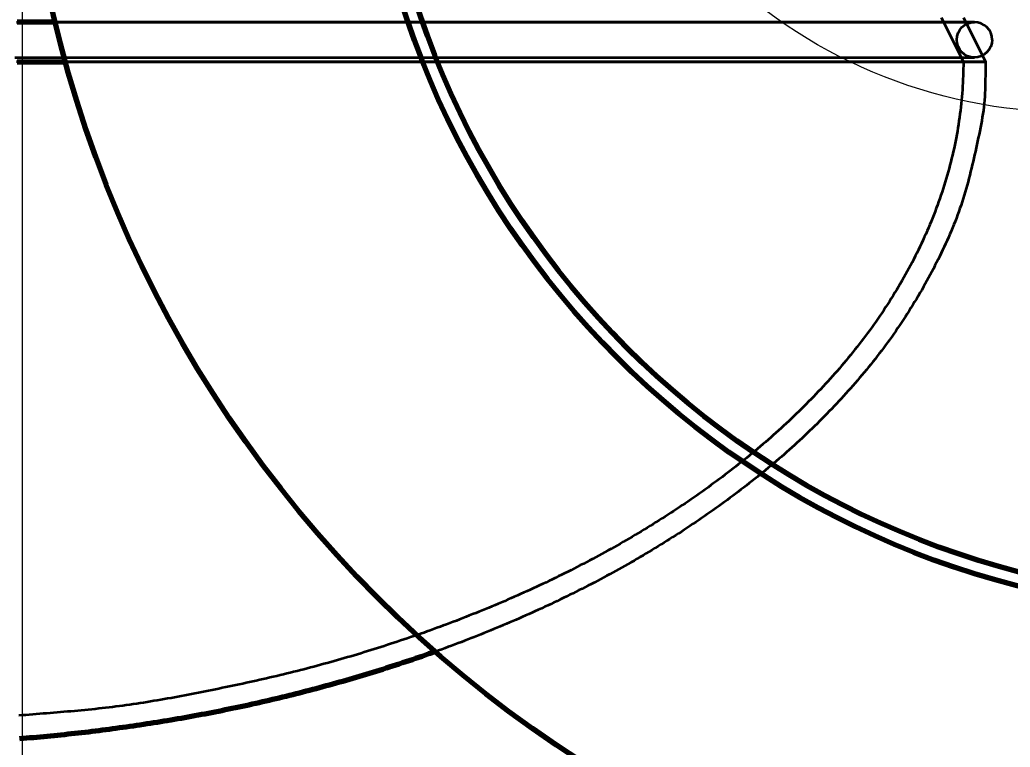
# Model space of a CAD drawing. Header units: millimetres. Extents: x 0 to 2382, y 0 to 420.
# Drawn here: x 289.57 to 303.88, y 215.17 to 225.68 of the extents above; entities that cross this region are included whole.
import ezdxf

# ---------------------------------------------------------------- set-up
doc = ezdxf.new("R2010")
doc.units = ezdxf.units.MM
doc.linetypes.add('IRAM-E-TRAZOS', pattern=[5, 4, -1])
for name, color, linetype, lineweight in [('01-VISIBLE', 7, 'CONTINUOUS', 70), ('02-OCULTA', 4, 'IRAM-E-TRAZOS', 35), ('04-COTA', 3, 'CONTINUOUS', 18), ('08-FINA', 5, 'CONTINUOUS', 18)]:
    doc.layers.add(name, color=color, linetype=linetype, lineweight=lineweight)
doc.styles.add('ISO3098', font='isocpeur.ttf')
doc.dimstyles.new('FLAMA-IRAM', dxfattribs={"dimtxt": 3.5, "dimasz": 3.5, "dimexe": 2, "dimexo": 1.5, "dimgap": 1, "dimtad": 1, "dimdec": 1, "dimtxsty": 'ISO3098', "dimblk": 'IRAM_FLECHA', "dimblk1": 'IRAM_FLECHA', "dimblk2": 'IRAM_FLECHA', "dimcen": 2.5, "dimclrd": 256, "dimclre": 256, "dimclrt": 256, "dimazin": 3, "dimtfac": 1, "dimtmove": 0, "dimatfit": 3, "dimlwd": 18, "dimlwe": 18})

# ---------------------------------------------------------------- blocks, each defined once
blk = doc.blocks.new('IRAM_FLECHA')
blk.add_solid([(0, 0), (-1, 0.125), (-1, -0.125)])

msp = doc.modelspace()

# ---------------------------------------------------------------- linework, layer by layer
at = {"layer": '01-VISIBLE'}
for points in [[(290.088, 225.645), (290.038, 225.645), (289.988, 225.645), (289.938, 225.645), (289.888, 225.645), (289.837, 225.645), (289.787, 225.645), (289.737, 225.645), (289.687, 225.645), (289.637, 225.645), (289.587, 225.645), (289.537, 225.645)], [(289.535, 225.069), (289.585, 225.069), (289.635, 225.069), (289.685, 225.069), (289.735, 225.069), (289.785, 225.069), (289.835, 225.069), (289.885, 225.069), (289.935, 225.069), (289.985, 225.069), (290.035, 225.069), (290.085, 225.069), (290.135, 225.069), (290.185, 225.069), (290.235, 225.069)], [(295.574, 216.549), (295.527, 216.532), (295.48, 216.516), (295.433, 216.499), (295.385, 216.482), (295.338, 216.466), (295.291, 216.45), (295.244, 216.434), (295.196, 216.418), (295.149, 216.402), (295.101, 216.386), (295.054, 216.37), (295.006, 216.355), (294.959, 216.339), (294.911, 216.324), (294.863, 216.309), (294.816, 216.294), (294.768, 216.279), (294.72, 216.264), (294.672, 216.249), (294.625, 216.234), (294.577, 216.22), (294.529, 216.205), (294.481, 216.191), (294.433, 216.177), (294.385, 216.163), (294.337, 216.149), (294.289, 216.135), (294.241, 216.121), (294.193, 216.107), (294.145, 216.094), (294.096, 216.08), (294.048, 216.067), (294, 216.054), (293.952, 216.041), (293.903, 216.028), (293.855, 216.015), (293.807, 216.002), (293.758, 215.989), (293.71, 215.977), (293.662, 215.964), (293.613, 215.952), (293.565, 215.94), (293.516, 215.928), (293.467, 215.916), (293.419, 215.904), (293.37, 215.892), (293.322, 215.88), (293.273, 215.868), (293.224, 215.857), (293.176, 215.846), (293.127, 215.834), (293.078, 215.823), (293.029, 215.812), (292.981, 215.801), (292.932, 215.79), (292.883, 215.779), (292.834, 215.769), (292.785, 215.758), (292.736, 215.748), (292.687, 215.737), (292.638, 215.727), (292.589, 215.717), (292.54, 215.707), (292.491, 215.697), (292.442, 215.687), (292.393, 215.677), (292.344, 215.668), (292.295, 215.658), (292.246, 215.649), (292.197, 215.64), (292.148, 215.63), (292.098, 215.621), (292.049, 215.612), (292, 215.603), (291.951, 215.595), (291.902, 215.586), (291.852, 215.577), (291.803, 215.569), (291.754, 215.56), (291.704, 215.552), (291.655, 215.544), (291.606, 215.536), (291.556, 215.528), (291.507, 215.52), (291.457, 215.512), (291.408, 215.505), (291.359, 215.497), (291.309, 215.49), (291.26, 215.482), (291.21, 215.475), (291.161, 215.468), (291.111, 215.461), (291.062, 215.454), (291.012, 215.447), (290.963, 215.44), (290.913, 215.433), (290.863, 215.427), (290.814, 215.42), (290.764, 215.414), (290.715, 215.408), (290.665, 215.401), (290.615, 215.395), (290.566, 215.389), (290.516, 215.383), (290.466, 215.378), (290.417, 215.372), (290.367, 215.366), (290.317, 215.361), (290.267, 215.356), (290.218, 215.35), (290.168, 215.345), (290.118, 215.34), (290.068, 215.335), (290.019, 215.33), (289.969, 215.325), (289.919, 215.321), (289.869, 215.316), (289.819, 215.312), (289.77, 215.307), (289.72, 215.303), (289.67, 215.299), (289.62, 215.295), (289.57, 215.291)]]:
    msp.add_lwpolyline(points, dxfattribs=at)
for radius in [17.5, 12.6, 12.4]:
    msp.add_circle((307.109, 229.709), radius, dxfattribs=at)
at = {"layer": '02-OCULTA'}
for p, q in [((302.882, 225.709), (303.202, 225.069)), ((303.202, 225.709), (303.522, 225.069))]:
    msp.add_line(p, q, dxfattribs=at)
for points in [[(289.527, 225.645), (289.577, 225.645), (289.627, 225.645), (289.677, 225.645), (289.727, 225.645), (289.777, 225.645), (289.827, 225.645), (289.878, 225.645), (289.928, 225.645), (289.978, 225.645), (290.028, 225.645), (290.078, 225.645), (290.128, 225.645), (290.178, 225.645), (290.228, 225.645), (290.279, 225.645), (290.329, 225.645), (290.379, 225.645), (290.429, 225.645), (290.479, 225.645), (290.529, 225.645), (290.579, 225.645), (290.629, 225.645), (290.68, 225.645), (290.73, 225.645), (290.78, 225.645), (290.83, 225.645), (290.88, 225.645), (290.93, 225.645), (290.98, 225.645), (291.031, 225.645), (291.081, 225.645), (291.131, 225.645), (291.181, 225.645), (291.231, 225.645), (291.281, 225.645), (291.331, 225.645), (291.381, 225.645), (291.432, 225.645), (291.482, 225.645), (291.532, 225.645), (291.582, 225.645), (291.632, 225.645), (291.682, 225.645), (291.732, 225.645), (291.782, 225.645), (291.833, 225.645), (291.883, 225.645), (291.933, 225.645), (291.983, 225.645), (292.033, 225.645), (292.083, 225.645), (292.133, 225.645), (292.183, 225.645), (292.234, 225.645), (292.284, 225.645), (292.334, 225.645), (292.384, 225.645), (292.434, 225.645), (292.484, 225.645), (292.534, 225.645), (292.584, 225.645), (292.635, 225.645), (292.685, 225.645), (292.735, 225.645), (292.785, 225.645), (292.835, 225.645), (292.885, 225.645), (292.935, 225.645), (292.985, 225.645), (293.036, 225.645), (293.086, 225.645), (293.136, 225.645), (293.186, 225.645), (293.236, 225.645), (293.286, 225.645), (293.336, 225.645), (293.386, 225.645), (293.437, 225.645), (293.487, 225.645), (293.537, 225.645), (293.587, 225.645), (293.637, 225.645), (293.687, 225.645), (293.737, 225.645), (293.787, 225.645), (293.838, 225.645), (293.888, 225.645), (293.938, 225.645), (293.988, 225.645), (294.038, 225.645), (294.088, 225.645), (294.138, 225.645), (294.188, 225.645), (294.239, 225.645), (294.289, 225.645), (294.339, 225.645), (294.389, 225.645), (294.439, 225.645), (294.489, 225.645), (294.539, 225.645), (294.589, 225.645), (294.64, 225.645), (294.69, 225.645), (294.74, 225.645), (294.79, 225.645), (294.84, 225.645), (294.89, 225.645), (294.94, 225.645), (294.991, 225.645), (295.041, 225.645), (295.091, 225.645), (295.141, 225.645), (295.191, 225.645), (295.241, 225.645), (295.291, 225.645), (295.341, 225.645), (295.392, 225.645), (295.442, 225.645), (295.492, 225.645), (295.542, 225.645), (295.592, 225.645), (295.642, 225.645), (295.692, 225.645), (295.742, 225.645), (295.793, 225.645), (295.843, 225.645), (295.893, 225.645), (295.943, 225.645), (295.993, 225.645), (296.043, 225.645), (296.093, 225.645), (296.143, 225.645), (296.194, 225.645), (296.244, 225.645), (296.294, 225.645), (296.344, 225.645), (296.394, 225.645), (296.444, 225.645), (296.494, 225.645), (296.544, 225.645), (296.595, 225.645), (296.645, 225.645), (296.695, 225.645), (296.745, 225.645), (296.795, 225.645), (296.845, 225.645), (296.895, 225.645), (296.945, 225.645), (296.996, 225.645), (297.046, 225.645), (297.096, 225.645), (297.146, 225.645), (297.196, 225.645), (297.246, 225.645), (297.296, 225.645), (297.346, 225.645), (297.397, 225.645), (297.447, 225.645), (297.497, 225.645), (297.547, 225.645), (297.597, 225.645), (297.647, 225.645), (297.697, 225.645), (297.747, 225.645), (297.798, 225.645), (297.848, 225.645), (297.898, 225.645), (297.948, 225.645), (297.998, 225.645), (298.048, 225.645), (298.098, 225.645), (298.148, 225.645), (298.199, 225.645), (298.249, 225.645), (298.299, 225.645), (298.349, 225.645), (298.399, 225.645), (298.449, 225.645), (298.499, 225.645), (298.549, 225.645), (298.6, 225.645), (298.65, 225.645), (298.7, 225.645), (298.75, 225.645), (298.8, 225.645), (298.85, 225.645), (298.9, 225.645), (298.951, 225.645), (299.001, 225.645), (299.051, 225.645), (299.101, 225.645), (299.151, 225.645), (299.201, 225.645), (299.251, 225.645), (299.301, 225.645), (299.352, 225.645), (299.402, 225.645), (299.452, 225.645), (299.502, 225.645), (299.552, 225.645), (299.602, 225.645), (299.652, 225.645), (299.702, 225.645), (299.753, 225.645), (299.803, 225.645), (299.853, 225.645), (299.903, 225.645), (299.953, 225.645), (300.003, 225.645), (300.053, 225.645), (300.103, 225.645), (300.154, 225.645), (300.204, 225.645), (300.254, 225.645), (300.304, 225.645), (300.354, 225.645), (300.404, 225.645), (300.454, 225.645), (300.504, 225.645), (300.555, 225.645), (300.605, 225.645), (300.655, 225.645), (300.705, 225.645), (300.755, 225.645), (300.805, 225.645), (300.855, 225.645), (300.905, 225.645), (300.956, 225.645), (301.006, 225.645), (301.056, 225.645), (301.106, 225.645), (301.156, 225.645), (301.206, 225.645), (301.256, 225.645), (301.306, 225.645), (301.357, 225.645), (301.407, 225.645), (301.457, 225.645), (301.507, 225.645), (301.557, 225.645), (301.607, 225.645), (301.657, 225.645), (301.707, 225.645), (301.758, 225.645), (301.808, 225.645), (301.858, 225.645), (301.908, 225.645), (301.958, 225.645), (302.008, 225.645), (302.058, 225.645), (302.108, 225.645), (302.159, 225.645), (302.209, 225.645), (302.259, 225.645), (302.309, 225.645), (302.359, 225.645), (302.409, 225.645), (302.459, 225.645), (302.509, 225.645), (302.56, 225.645), (302.61, 225.645), (302.66, 225.645), (302.71, 225.645), (302.76, 225.645), (302.81, 225.645), (302.86, 225.645), (302.911, 225.645), (302.961, 225.645), (303.011, 225.645), (303.061, 225.645), (303.111, 225.645), (303.161, 225.645), (303.211, 225.645), (303.261, 225.645), (303.312, 225.645), (303.362, 225.645)], [(303.362, 225.645), (303.312, 225.645), (303.261, 225.645), (303.211, 225.645), (303.161, 225.645), (303.111, 225.645), (303.061, 225.645), (303.011, 225.645), (302.961, 225.645), (302.911, 225.645), (302.861, 225.645), (302.811, 225.645), (302.761, 225.645), (302.71, 225.645), (302.66, 225.645), (302.61, 225.645), (302.56, 225.645), (302.51, 225.645), (302.46, 225.645), (302.41, 225.645), (302.36, 225.645), (302.31, 225.645), (302.26, 225.645), (302.21, 225.645), (302.159, 225.645), (302.109, 225.645), (302.059, 225.645), (302.009, 225.645), (301.959, 225.645), (301.909, 225.645), (301.859, 225.645), (301.809, 225.645), (301.759, 225.645), (301.709, 225.645), (301.659, 225.645), (301.608, 225.645), (301.558, 225.645), (301.508, 225.645), (301.458, 225.645), (301.408, 225.645), (301.358, 225.645), (301.308, 225.645), (301.258, 225.645), (301.208, 225.645), (301.158, 225.645), (301.108, 225.645), (301.057, 225.645), (301.007, 225.645), (300.957, 225.645), (300.907, 225.645), (300.857, 225.645), (300.807, 225.645), (300.757, 225.645), (300.707, 225.645), (300.657, 225.645), (300.607, 225.645), (300.557, 225.645), (300.506, 225.645), (300.456, 225.645), (300.406, 225.645), (300.356, 225.645), (300.306, 225.645), (300.256, 225.645), (300.206, 225.645), (300.156, 225.645), (300.106, 225.645), (300.056, 225.645), (300.006, 225.645), (299.955, 225.645), (299.905, 225.645), (299.855, 225.645), (299.805, 225.645), (299.755, 225.645), (299.705, 225.645), (299.655, 225.645), (299.605, 225.645), (299.555, 225.645), (299.505, 225.645), (299.455, 225.645), (299.404, 225.645), (299.354, 225.645), (299.304, 225.645), (299.254, 225.645), (299.204, 225.645), (299.154, 225.645), (299.104, 225.645), (299.054, 225.645), (299.004, 225.645), (298.954, 225.645), (298.904, 225.645), (298.853, 225.645), (298.803, 225.645), (298.753, 225.645), (298.703, 225.645), (298.653, 225.645), (298.603, 225.645), (298.553, 225.645), (298.503, 225.645), (298.453, 225.645), (298.403, 225.645), (298.353, 225.645), (298.302, 225.645), (298.252, 225.645), (298.202, 225.645), (298.152, 225.645), (298.102, 225.645), (298.052, 225.645), (298.002, 225.645), (297.952, 225.645), (297.902, 225.645), (297.852, 225.645), (297.802, 225.645), (297.751, 225.645), (297.701, 225.645), (297.651, 225.645), (297.601, 225.645), (297.551, 225.645), (297.501, 225.645), (297.451, 225.645), (297.401, 225.645), (297.351, 225.645), (297.301, 225.645), (297.251, 225.645), (297.2, 225.645), (297.15, 225.645), (297.1, 225.645), (297.05, 225.645), (297, 225.645), (296.95, 225.645), (296.9, 225.645), (296.85, 225.645), (296.8, 225.645), (296.75, 225.645), (296.7, 225.645), (296.649, 225.645), (296.599, 225.645), (296.549, 225.645), (296.499, 225.645), (296.449, 225.645), (296.399, 225.645), (296.349, 225.645), (296.299, 225.645), (296.249, 225.645), (296.199, 225.645), (296.149, 225.645), (296.098, 225.645), (296.048, 225.645), (295.998, 225.645), (295.948, 225.645), (295.898, 225.645), (295.848, 225.645), (295.798, 225.645), (295.748, 225.645), (295.698, 225.645), (295.648, 225.645), (295.598, 225.645), (295.547, 225.645), (295.497, 225.645), (295.447, 225.645), (295.397, 225.645), (295.347, 225.645), (295.297, 225.645), (295.247, 225.645), (295.197, 225.645), (295.147, 225.645), (295.097, 225.645), (295.047, 225.645), (294.996, 225.645), (294.946, 225.645), (294.896, 225.645), (294.846, 225.645), (294.796, 225.645), (294.746, 225.645), (294.696, 225.645), (294.646, 225.645), (294.596, 225.645), (294.546, 225.645), (294.496, 225.645), (294.445, 225.645), (294.395, 225.645), (294.345, 225.645), (294.295, 225.645), (294.245, 225.645), (294.195, 225.645), (294.145, 225.645), (294.095, 225.645), (294.045, 225.645), (293.995, 225.645), (293.945, 225.645), (293.894, 225.645), (293.844, 225.645), (293.794, 225.645), (293.744, 225.645), (293.694, 225.645), (293.644, 225.645), (293.594, 225.645), (293.544, 225.645), (293.494, 225.645), (293.444, 225.645), (293.394, 225.645), (293.343, 225.645), (293.293, 225.645), (293.243, 225.645), (293.193, 225.645), (293.143, 225.645), (293.093, 225.645), (293.043, 225.645), (292.993, 225.645), (292.943, 225.645), (292.893, 225.645), (292.843, 225.645), (292.792, 225.645), (292.742, 225.645), (292.692, 225.645), (292.642, 225.645), (292.592, 225.645), (292.542, 225.645), (292.492, 225.645), (292.442, 225.645), (292.392, 225.645), (292.342, 225.645), (292.292, 225.645), (292.241, 225.645), (292.191, 225.645), (292.141, 225.645), (292.091, 225.645), (292.041, 225.645), (291.991, 225.645), (291.941, 225.645), (291.891, 225.645), (291.841, 225.645), (291.791, 225.645), (291.741, 225.645), (291.69, 225.645), (291.64, 225.645), (291.59, 225.645), (291.54, 225.645), (291.49, 225.645), (291.44, 225.645), (291.39, 225.645), (291.34, 225.645), (291.29, 225.645), (291.24, 225.645), (291.19, 225.645), (291.139, 225.645), (291.089, 225.645), (291.039, 225.645), (290.989, 225.645), (290.939, 225.645), (290.889, 225.645), (290.839, 225.645), (290.789, 225.645), (290.739, 225.645), (290.689, 225.645), (290.639, 225.645), (290.588, 225.645), (290.538, 225.645), (290.488, 225.645), (290.438, 225.645), (290.388, 225.645), (290.338, 225.645), (290.288, 225.645), (290.238, 225.645), (290.188, 225.645), (290.138, 225.645), (290.088, 225.645)], [(303.362, 225.133), (303.312, 225.138), (303.264, 225.153), (303.219, 225.177), (303.181, 225.208), (303.149, 225.247), (303.125, 225.291), (303.111, 225.339), (303.106, 225.389), (303.111, 225.439), (303.125, 225.487), (303.149, 225.532), (303.181, 225.57), (303.219, 225.602), (303.264, 225.626), (303.312, 225.64), (303.362, 225.645)], [(303.618, 225.389), (303.613, 225.439), (303.598, 225.487), (303.575, 225.532), (303.543, 225.57), (303.504, 225.602), (303.46, 225.626), (303.412, 225.64), (303.362, 225.645)], [(303.618, 225.389), (303.613, 225.339), (303.598, 225.291), (303.575, 225.247), (303.543, 225.208), (303.504, 225.177), (303.46, 225.153), (303.412, 225.138), (303.362, 225.133)], [(289.502, 225.133), (289.581, 225.133), (289.66, 225.133), (289.739, 225.133), (289.818, 225.133), (289.898, 225.133), (289.977, 225.133), (290.056, 225.133), (290.135, 225.133), (290.214, 225.133), (290.294, 225.133), (290.373, 225.133), (290.452, 225.133), (290.531, 225.133), (290.61, 225.133), (290.69, 225.133), (290.769, 225.133), (290.848, 225.133), (290.927, 225.133), (291.006, 225.133), (291.086, 225.133), (291.165, 225.133), (291.244, 225.133), (291.323, 225.133), (291.402, 225.133), (291.482, 225.133), (291.561, 225.133), (291.64, 225.133), (291.719, 225.133), (291.798, 225.133), (291.878, 225.133), (291.957, 225.133), (292.036, 225.133), (292.115, 225.133), (292.194, 225.133), (292.274, 225.133), (292.353, 225.133), (292.432, 225.133), (292.511, 225.133), (292.59, 225.133), (292.67, 225.133), (292.749, 225.133), (292.828, 225.133), (292.907, 225.133), (292.986, 225.133), (293.066, 225.133), (293.145, 225.133), (293.224, 225.133), (293.303, 225.133), (293.382, 225.133), (293.462, 225.133), (293.541, 225.133), (293.62, 225.133), (293.699, 225.133), (293.778, 225.133), (293.858, 225.133), (293.937, 225.133), (294.016, 225.133), (294.095, 225.133), (294.174, 225.133), (294.254, 225.133), (294.333, 225.133), (294.412, 225.133), (294.491, 225.133), (294.57, 225.133), (294.65, 225.133), (294.729, 225.133), (294.808, 225.133), (294.887, 225.133), (294.966, 225.133), (295.046, 225.133), (295.125, 225.133), (295.204, 225.133), (295.283, 225.133), (295.362, 225.133), (295.442, 225.133), (295.521, 225.133), (295.6, 225.133), (295.679, 225.133), (295.758, 225.133), (295.838, 225.133), (295.917, 225.133), (295.996, 225.133), (296.075, 225.133), (296.154, 225.133), (296.234, 225.133), (296.313, 225.133), (296.392, 225.133), (296.471, 225.133), (296.55, 225.133), (296.63, 225.133), (296.709, 225.133), (296.788, 225.133), (296.867, 225.133), (296.946, 225.133), (297.026, 225.133), (297.105, 225.133), (297.184, 225.133), (297.263, 225.133), (297.342, 225.133), (297.422, 225.133), (297.501, 225.133), (297.58, 225.133), (297.659, 225.133), (297.738, 225.133), (297.818, 225.133), (297.897, 225.133), (297.976, 225.133), (298.055, 225.133), (298.134, 225.133), (298.214, 225.133), (298.293, 225.133), (298.372, 225.133), (298.451, 225.133), (298.53, 225.133), (298.61, 225.133), (298.689, 225.133), (298.768, 225.133), (298.847, 225.133), (298.926, 225.133), (299.006, 225.133), (299.085, 225.133), (299.164, 225.133), (299.243, 225.133), (299.322, 225.133), (299.402, 225.133), (299.481, 225.133), (299.56, 225.133), (299.639, 225.133), (299.718, 225.133), (299.798, 225.133), (299.877, 225.133), (299.956, 225.133), (300.035, 225.133), (300.114, 225.133), (300.194, 225.133), (300.273, 225.133), (300.352, 225.133), (300.431, 225.133), (300.51, 225.133), (300.59, 225.133), (300.669, 225.133), (300.748, 225.133), (300.827, 225.133), (300.906, 225.133), (300.986, 225.133), (301.065, 225.133), (301.144, 225.133), (301.223, 225.133), (301.302, 225.133), (301.382, 225.133), (301.461, 225.133), (301.54, 225.133), (301.619, 225.133), (301.698, 225.133), (301.778, 225.133), (301.857, 225.133), (301.936, 225.133), (302.015, 225.133), (302.094, 225.133), (302.174, 225.133), (302.253, 225.133), (302.332, 225.133), (302.411, 225.133), (302.49, 225.133), (302.57, 225.133), (302.649, 225.133), (302.728, 225.133), (302.807, 225.133), (302.886, 225.133), (302.966, 225.133), (303.045, 225.133), (303.124, 225.133), (303.203, 225.133), (303.282, 225.133), (303.362, 225.133)], [(303.202, 225.069), (303.152, 225.069), (303.101, 225.069), (303.051, 225.069), (303.001, 225.069), (302.951, 225.069), (302.901, 225.069), (302.851, 225.069), (302.801, 225.069), (302.751, 225.069), (302.701, 225.069), (302.651, 225.069), (302.6, 225.069), (302.55, 225.069), (302.5, 225.069), (302.45, 225.069), (302.4, 225.069), (302.35, 225.069), (302.3, 225.069), (302.25, 225.069), (302.2, 225.069), (302.15, 225.069), (302.1, 225.069), (302.049, 225.069), (301.999, 225.069), (301.949, 225.069), (301.899, 225.069), (301.849, 225.069), (301.799, 225.069), (301.749, 225.069), (301.699, 225.069), (301.649, 225.069), (301.599, 225.069), (301.548, 225.069), (301.498, 225.069), (301.448, 225.069), (301.398, 225.069), (301.348, 225.069), (301.298, 225.069), (301.248, 225.069), (301.198, 225.069), (301.148, 225.069), (301.098, 225.069), (301.048, 225.069), (300.997, 225.069), (300.947, 225.069), (300.897, 225.069), (300.847, 225.069), (300.797, 225.069), (300.747, 225.069), (300.697, 225.069), (300.647, 225.069), (300.597, 225.069), (300.547, 225.069), (300.496, 225.069), (300.446, 225.069), (300.396, 225.069), (300.346, 225.069), (300.296, 225.069), (300.246, 225.069), (300.196, 225.069), (300.146, 225.069), (300.096, 225.069), (300.046, 225.069), (299.996, 225.069), (299.945, 225.069), (299.895, 225.069), (299.845, 225.069), (299.795, 225.069), (299.745, 225.069), (299.695, 225.069), (299.645, 225.069), (299.595, 225.069), (299.545, 225.069), (299.495, 225.069), (299.444, 225.069), (299.394, 225.069), (299.344, 225.069), (299.294, 225.069), (299.244, 225.069), (299.194, 225.069), (299.144, 225.069), (299.094, 225.069), (299.044, 225.069), (298.994, 225.069), (298.944, 225.069), (298.893, 225.069), (298.843, 225.069), (298.793, 225.069), (298.743, 225.069), (298.693, 225.069), (298.643, 225.069), (298.593, 225.069), (298.543, 225.069), (298.493, 225.069), (298.443, 225.069), (298.392, 225.069), (298.342, 225.069), (298.292, 225.069), (298.242, 225.069), (298.192, 225.069), (298.142, 225.069), (298.092, 225.069), (298.042, 225.069), (297.992, 225.069), (297.942, 225.069), (297.891, 225.069), (297.841, 225.069), (297.791, 225.069), (297.741, 225.069), (297.691, 225.069), (297.641, 225.069), (297.591, 225.069), (297.541, 225.069), (297.491, 225.069), (297.441, 225.069), (297.391, 225.069), (297.34, 225.069), (297.29, 225.069), (297.24, 225.069), (297.19, 225.069), (297.14, 225.069), (297.09, 225.069), (297.04, 225.069), (296.99, 225.069), (296.94, 225.069), (296.89, 225.069), (296.839, 225.069), (296.789, 225.069), (296.739, 225.069), (296.689, 225.069), (296.639, 225.069), (296.589, 225.069), (296.539, 225.069), (296.489, 225.069), (296.439, 225.069), (296.389, 225.069), (296.339, 225.069), (296.288, 225.069), (296.238, 225.069), (296.188, 225.069), (296.138, 225.069), (296.088, 225.069), (296.038, 225.069), (295.988, 225.069), (295.938, 225.069), (295.888, 225.069), (295.838, 225.069), (295.787, 225.069), (295.737, 225.069), (295.687, 225.069), (295.637, 225.069), (295.587, 225.069), (295.537, 225.069), (295.487, 225.069), (295.437, 225.069), (295.387, 225.069), (295.337, 225.069), (295.287, 225.069), (295.236, 225.069), (295.186, 225.069), (295.136, 225.069), (295.086, 225.069), (295.036, 225.069), (294.986, 225.069), (294.936, 225.069), (294.886, 225.069), (294.836, 225.069), (294.786, 225.069), (294.735, 225.069), (294.685, 225.069), (294.635, 225.069), (294.585, 225.069), (294.535, 225.069), (294.485, 225.069), (294.435, 225.069), (294.385, 225.069), (294.335, 225.069), (294.285, 225.069), (294.234, 225.069), (294.184, 225.069), (294.134, 225.069), (294.084, 225.069), (294.034, 225.069), (293.984, 225.069), (293.934, 225.069), (293.884, 225.069), (293.834, 225.069), (293.784, 225.069), (293.734, 225.069), (293.683, 225.069), (293.633, 225.069), (293.583, 225.069), (293.533, 225.069), (293.483, 225.069), (293.433, 225.069), (293.383, 225.069), (293.333, 225.069), (293.283, 225.069), (293.233, 225.069), (293.182, 225.069), (293.132, 225.069), (293.082, 225.069), (293.032, 225.069), (292.982, 225.069), (292.932, 225.069), (292.882, 225.069), (292.832, 225.069), (292.782, 225.069), (292.732, 225.069), (292.682, 225.069), (292.631, 225.069), (292.581, 225.069), (292.531, 225.069), (292.481, 225.069), (292.431, 225.069), (292.381, 225.069), (292.331, 225.069), (292.281, 225.069), (292.231, 225.069), (292.181, 225.069), (292.13, 225.069), (292.08, 225.069), (292.03, 225.069), (291.98, 225.069), (291.93, 225.069), (291.88, 225.069), (291.83, 225.069), (291.78, 225.069), (291.73, 225.069), (291.68, 225.069), (291.63, 225.069), (291.579, 225.069), (291.529, 225.069), (291.479, 225.069), (291.429, 225.069), (291.379, 225.069), (291.329, 225.069), (291.279, 225.069), (291.229, 225.069), (291.179, 225.069), (291.129, 225.069), (291.078, 225.069), (291.028, 225.069), (290.978, 225.069), (290.928, 225.069), (290.878, 225.069), (290.828, 225.069), (290.778, 225.069), (290.728, 225.069), (290.678, 225.069), (290.628, 225.069), (290.577, 225.069), (290.527, 225.069), (290.477, 225.069), (290.427, 225.069), (290.377, 225.069), (290.327, 225.069), (290.277, 225.069), (290.227, 225.069), (290.177, 225.069), (290.127, 225.069), (290.077, 225.069), (290.026, 225.069), (289.976, 225.069), (289.926, 225.069), (289.876, 225.069), (289.826, 225.069), (289.776, 225.069), (289.726, 225.069), (289.676, 225.069), (289.626, 225.069), (289.576, 225.069), (289.525, 225.069)], [(289.527, 225.133), (289.577, 225.133), (289.627, 225.133), (289.677, 225.133), (289.727, 225.133), (289.777, 225.133), (289.827, 225.133), (289.878, 225.133), (289.928, 225.133), (289.978, 225.133), (290.028, 225.133), (290.078, 225.133), (290.128, 225.133), (290.178, 225.133), (290.228, 225.133), (290.279, 225.133), (290.329, 225.133), (290.379, 225.133), (290.429, 225.133), (290.479, 225.133), (290.529, 225.133), (290.579, 225.133), (290.629, 225.133), (290.68, 225.133), (290.73, 225.133), (290.78, 225.133), (290.83, 225.133), (290.88, 225.133), (290.93, 225.133), (290.98, 225.133), (291.031, 225.133), (291.081, 225.133), (291.131, 225.133), (291.181, 225.133), (291.231, 225.133), (291.281, 225.133), (291.331, 225.133), (291.381, 225.133), (291.432, 225.133), (291.482, 225.133), (291.532, 225.133), (291.582, 225.133), (291.632, 225.133), (291.682, 225.133), (291.732, 225.133), (291.782, 225.133), (291.833, 225.133), (291.883, 225.133), (291.933, 225.133), (291.983, 225.133), (292.033, 225.133), (292.083, 225.133), (292.133, 225.133), (292.183, 225.133), (292.234, 225.133), (292.284, 225.133), (292.334, 225.133), (292.384, 225.133), (292.434, 225.133), (292.484, 225.133), (292.534, 225.133), (292.584, 225.133), (292.635, 225.133), (292.685, 225.133), (292.735, 225.133), (292.785, 225.133), (292.835, 225.133), (292.885, 225.133), (292.935, 225.133), (292.985, 225.133), (293.036, 225.133), (293.086, 225.133), (293.136, 225.133), (293.186, 225.133), (293.236, 225.133), (293.286, 225.133), (293.336, 225.133), (293.386, 225.133), (293.437, 225.133), (293.487, 225.133), (293.537, 225.133), (293.587, 225.133), (293.637, 225.133), (293.687, 225.133), (293.737, 225.133), (293.787, 225.133), (293.838, 225.133), (293.888, 225.133), (293.938, 225.133), (293.988, 225.133), (294.038, 225.133), (294.088, 225.133), (294.138, 225.133), (294.188, 225.133), (294.239, 225.133), (294.289, 225.133), (294.339, 225.133), (294.389, 225.133), (294.439, 225.133), (294.489, 225.133), (294.539, 225.133), (294.589, 225.133), (294.64, 225.133), (294.69, 225.133), (294.74, 225.133), (294.79, 225.133), (294.84, 225.133), (294.89, 225.133), (294.94, 225.133), (294.991, 225.133), (295.041, 225.133), (295.091, 225.133), (295.141, 225.133), (295.191, 225.133), (295.241, 225.133), (295.291, 225.133), (295.341, 225.133), (295.392, 225.133), (295.442, 225.133), (295.492, 225.133), (295.542, 225.133), (295.592, 225.133), (295.642, 225.133), (295.692, 225.133), (295.742, 225.133), (295.793, 225.133), (295.843, 225.133), (295.893, 225.133), (295.943, 225.133), (295.993, 225.133), (296.043, 225.133), (296.093, 225.133), (296.143, 225.133), (296.194, 225.133), (296.244, 225.133), (296.294, 225.133), (296.344, 225.133), (296.394, 225.133), (296.444, 225.133), (296.494, 225.133), (296.544, 225.133), (296.595, 225.133), (296.645, 225.133), (296.695, 225.133), (296.745, 225.133), (296.795, 225.133), (296.845, 225.133), (296.895, 225.133), (296.945, 225.133), (296.996, 225.133), (297.046, 225.133), (297.096, 225.133), (297.146, 225.133), (297.196, 225.133), (297.246, 225.133), (297.296, 225.133), (297.346, 225.133), (297.397, 225.133), (297.447, 225.133), (297.497, 225.133), (297.547, 225.133), (297.597, 225.133), (297.647, 225.133), (297.697, 225.133), (297.747, 225.133), (297.798, 225.133), (297.848, 225.133), (297.898, 225.133), (297.948, 225.133), (297.998, 225.133), (298.048, 225.133), (298.098, 225.133), (298.148, 225.133), (298.199, 225.133), (298.249, 225.133), (298.299, 225.133), (298.349, 225.133), (298.399, 225.133), (298.449, 225.133), (298.499, 225.133), (298.549, 225.133), (298.6, 225.133), (298.65, 225.133), (298.7, 225.133), (298.75, 225.133), (298.8, 225.133), (298.85, 225.133), (298.9, 225.133), (298.951, 225.133), (299.001, 225.133), (299.051, 225.133), (299.101, 225.133), (299.151, 225.133), (299.201, 225.133), (299.251, 225.133), (299.301, 225.133), (299.352, 225.133), (299.402, 225.133), (299.452, 225.133), (299.502, 225.133), (299.552, 225.133), (299.602, 225.133), (299.652, 225.133), (299.702, 225.133), (299.753, 225.133), (299.803, 225.133), (299.853, 225.133), (299.903, 225.133), (299.953, 225.133), (300.003, 225.133), (300.053, 225.133), (300.103, 225.133), (300.154, 225.133), (300.204, 225.133), (300.254, 225.133), (300.304, 225.133), (300.354, 225.133), (300.404, 225.133), (300.454, 225.133), (300.504, 225.133), (300.555, 225.133), (300.605, 225.133), (300.655, 225.133), (300.705, 225.133), (300.755, 225.133), (300.805, 225.133), (300.855, 225.133), (300.905, 225.133), (300.956, 225.133), (301.006, 225.133), (301.056, 225.133), (301.106, 225.133), (301.156, 225.133), (301.206, 225.133), (301.256, 225.133), (301.306, 225.133), (301.357, 225.133), (301.407, 225.133), (301.457, 225.133), (301.507, 225.133), (301.557, 225.133), (301.607, 225.133), (301.657, 225.133), (301.707, 225.133), (301.758, 225.133), (301.808, 225.133), (301.858, 225.133), (301.908, 225.133), (301.958, 225.133), (302.008, 225.133), (302.058, 225.133), (302.108, 225.133), (302.159, 225.133), (302.209, 225.133), (302.259, 225.133), (302.309, 225.133), (302.359, 225.133), (302.409, 225.133), (302.459, 225.133), (302.509, 225.133), (302.56, 225.133), (302.61, 225.133), (302.66, 225.133), (302.71, 225.133), (302.76, 225.133), (302.81, 225.133), (302.86, 225.133), (302.911, 225.133), (302.961, 225.133), (303.011, 225.133), (303.061, 225.133), (303.111, 225.133), (303.161, 225.133), (303.211, 225.133), (303.261, 225.133), (303.312, 225.133), (303.362, 225.133)], [(289.56, 225.069), (289.638, 225.069), (289.717, 225.069), (289.795, 225.069), (289.874, 225.069), (289.952, 225.069), (290.03, 225.069), (290.109, 225.069), (290.187, 225.069), (290.266, 225.069), (290.344, 225.069), (290.422, 225.069), (290.501, 225.069), (290.579, 225.069), (290.658, 225.069), (290.736, 225.069), (290.814, 225.069), (290.893, 225.069), (290.971, 225.069), (291.05, 225.069), (291.128, 225.069), (291.206, 225.069), (291.285, 225.069), (291.363, 225.069), (291.442, 225.069), (291.52, 225.069), (291.598, 225.069), (291.677, 225.069), (291.755, 225.069), (291.834, 225.069), (291.912, 225.069), (291.99, 225.069), (292.069, 225.069), (292.147, 225.069), (292.226, 225.069), (292.304, 225.069), (292.382, 225.069), (292.461, 225.069), (292.539, 225.069), (292.618, 225.069), (292.696, 225.069), (292.774, 225.069), (292.853, 225.069), (292.931, 225.069), (293.01, 225.069), (293.088, 225.069), (293.166, 225.069), (293.245, 225.069), (293.323, 225.069), (293.402, 225.069), (293.48, 225.069), (293.558, 225.069), (293.637, 225.069), (293.715, 225.069), (293.794, 225.069), (293.872, 225.069), (293.95, 225.069), (294.029, 225.069), (294.107, 225.069), (294.186, 225.069), (294.264, 225.069), (294.342, 225.069), (294.421, 225.069), (294.499, 225.069), (294.578, 225.069), (294.656, 225.069), (294.734, 225.069), (294.813, 225.069), (294.891, 225.069), (294.97, 225.069), (295.048, 225.069), (295.126, 225.069), (295.205, 225.069), (295.283, 225.069), (295.362, 225.069), (295.44, 225.069), (295.518, 225.069), (295.597, 225.069), (295.675, 225.069), (295.754, 225.069), (295.832, 225.069), (295.91, 225.069), (295.989, 225.069), (296.067, 225.069), (296.146, 225.069), (296.224, 225.069), (296.302, 225.069), (296.381, 225.069), (296.459, 225.069), (296.538, 225.069), (296.616, 225.069), (296.694, 225.069), (296.773, 225.069), (296.851, 225.069), (296.93, 225.069), (297.008, 225.069), (297.086, 225.069), (297.165, 225.069), (297.243, 225.069), (297.322, 225.069), (297.4, 225.069), (297.478, 225.069), (297.557, 225.069), (297.635, 225.069), (297.714, 225.069), (297.792, 225.069), (297.87, 225.069), (297.949, 225.069), (298.027, 225.069), (298.106, 225.069), (298.184, 225.069), (298.262, 225.069), (298.341, 225.069), (298.419, 225.069), (298.498, 225.069), (298.576, 225.069), (298.654, 225.069), (298.733, 225.069), (298.811, 225.069), (298.89, 225.069), (298.968, 225.069), (299.046, 225.069), (299.125, 225.069), (299.203, 225.069), (299.282, 225.069), (299.36, 225.069), (299.438, 225.069), (299.517, 225.069), (299.595, 225.069), (299.674, 225.069), (299.752, 225.069), (299.83, 225.069), (299.909, 225.069), (299.987, 225.069), (300.066, 225.069), (300.144, 225.069), (300.222, 225.069), (300.301, 225.069), (300.379, 225.069), (300.458, 225.069), (300.536, 225.069), (300.614, 225.069), (300.693, 225.069), (300.771, 225.069), (300.85, 225.069), (300.928, 225.069), (301.006, 225.069), (301.085, 225.069), (301.163, 225.069), (301.242, 225.069), (301.32, 225.069), (301.398, 225.069), (301.477, 225.069), (301.555, 225.069), (301.634, 225.069), (301.712, 225.069), (301.79, 225.069), (301.869, 225.069), (301.947, 225.069), (302.026, 225.069), (302.104, 225.069), (302.182, 225.069), (302.261, 225.069), (302.339, 225.069), (302.418, 225.069), (302.496, 225.069), (302.574, 225.069), (302.653, 225.069), (302.731, 225.069), (302.81, 225.069), (302.888, 225.069), (302.966, 225.069), (303.045, 225.069), (303.123, 225.069), (303.202, 225.069)], [(303.202, 225.069), (303.202, 225.019), (303.201, 224.969), (303.2, 224.918), (303.198, 224.868), (303.196, 224.818), (303.194, 224.768), (303.191, 224.717), (303.188, 224.667), (303.184, 224.617), (303.18, 224.567), (303.176, 224.517), (303.171, 224.467), (303.165, 224.417), (303.159, 224.367), (303.153, 224.317), (303.146, 224.267), (303.139, 224.217), (303.132, 224.167), (303.124, 224.118), (303.115, 224.068), (303.106, 224.019), (303.097, 223.969), (303.087, 223.92), (303.077, 223.871), (303.067, 223.821), (303.056, 223.772), (303.045, 223.723), (303.033, 223.674), (303.021, 223.625), (303.008, 223.577), (302.995, 223.528), (302.982, 223.48), (302.969, 223.431), (302.954, 223.383), (302.94, 223.335), (302.925, 223.287), (302.91, 223.239), (302.894, 223.191), (302.878, 223.143), (302.862, 223.095), (302.845, 223.048), (302.828, 223.001), (302.811, 222.954), (302.793, 222.906), (302.775, 222.86), (302.757, 222.813), (302.738, 222.766), (302.719, 222.72), (302.699, 222.673), (302.679, 222.627), (302.659, 222.581), (302.638, 222.535), (302.617, 222.489), (302.596, 222.444), (302.575, 222.398), (302.553, 222.353), (302.53, 222.308), (302.508, 222.263), (302.485, 222.218), (302.462, 222.173), (302.438, 222.129), (302.415, 222.085), (302.391, 222.04), (302.366, 221.996), (302.341, 221.953), (302.316, 221.909), (302.291, 221.865), (302.266, 221.822), (302.24, 221.779), (302.213, 221.736), (302.187, 221.693), (302.16, 221.651), (302.133, 221.608), (302.106, 221.566), (302.079, 221.524), (302.051, 221.482), (302.023, 221.44), (301.994, 221.399), (301.966, 221.357), (301.937, 221.316), (301.908, 221.275), (301.878, 221.234), (301.849, 221.193), (301.819, 221.153), (301.789, 221.112), (301.759, 221.072), (301.728, 221.032), (301.697, 220.992), (301.667, 220.953), (301.635, 220.913), (301.604, 220.874), (301.572, 220.835), (301.54, 220.796), (301.508, 220.757), (301.476, 220.719), (301.444, 220.68), (301.411, 220.642), (301.378, 220.604), (301.345, 220.566), (301.311, 220.529), (301.278, 220.491), (301.244, 220.454), (301.21, 220.417), (301.176, 220.38), (301.142, 220.343), (301.107, 220.306), (301.073, 220.27), (301.038, 220.233), (301.003, 220.197), (300.967, 220.162), (300.932, 220.126), (300.896, 220.09), (300.861, 220.055), (300.825, 220.02), (300.789, 219.985), (300.752, 219.95), (300.716, 219.915), (300.679, 219.88), (300.643, 219.846), (300.606, 219.812), (300.569, 219.778), (300.531, 219.744), (300.494, 219.71), (300.456, 219.677), (300.419, 219.644), (300.381, 219.61), (300.343, 219.577), (300.305, 219.545), (300.266, 219.512), (300.228, 219.48), (300.19, 219.447), (300.151, 219.415), (300.112, 219.383), (300.073, 219.351), (300.034, 219.32), (299.995, 219.288), (299.955, 219.257), (299.916, 219.226), (299.876, 219.195), (299.836, 219.164), (299.797, 219.133), (299.756, 219.103), (299.716, 219.072), (299.676, 219.042), (299.636, 219.012), (299.595, 218.982), (299.555, 218.953), (299.514, 218.923), (299.473, 218.894), (299.432, 218.865), (299.391, 218.835), (299.35, 218.807), (299.309, 218.778), (299.267, 218.749), (299.226, 218.721), (299.184, 218.692), (299.142, 218.664), (299.101, 218.636), (299.059, 218.609), (299.017, 218.581), (298.975, 218.553), (298.932, 218.526), (298.89, 218.499), (298.848, 218.472), (298.805, 218.445), (298.762, 218.418), (298.72, 218.392), (298.677, 218.365), (298.634, 218.339), (298.591, 218.313), (298.548, 218.287), (298.505, 218.261), (298.462, 218.235), (298.418, 218.209), (298.375, 218.184), (298.331, 218.159), (298.288, 218.134), (298.244, 218.109), (298.2, 218.084), (298.157, 218.059), (298.113, 218.035), (298.069, 218.01), (298.025, 217.986), (297.981, 217.962), (297.936, 217.938), (297.892, 217.914), (297.848, 217.89), (297.803, 217.867), (297.759, 217.843), (297.714, 217.82), (297.669, 217.797), (297.625, 217.774), (297.58, 217.751), (297.535, 217.728), (297.49, 217.705), (297.445, 217.683), (297.4, 217.661), (297.355, 217.638), (297.31, 217.616), (297.264, 217.594), (297.219, 217.573), (297.174, 217.551), (297.128, 217.529), (297.083, 217.508), (297.037, 217.487), (296.991, 217.466), (296.946, 217.445), (296.9, 217.424), (296.854, 217.403), (296.808, 217.383), (296.762, 217.362), (296.716, 217.342), (296.67, 217.321), (296.624, 217.301), (296.578, 217.281), (296.532, 217.262), (296.485, 217.242), (296.439, 217.222), (296.392, 217.203), (296.346, 217.184), (296.3, 217.164), (296.253, 217.145), (296.206, 217.126), (296.16, 217.108), (296.113, 217.089), (296.066, 217.07), (296.019, 217.052), (295.973, 217.034), (295.926, 217.015), (295.879, 216.997), (295.832, 216.979), (295.785, 216.962), (295.738, 216.944), (295.69, 216.926), (295.643, 216.909), (295.596, 216.892), (295.549, 216.874), (295.501, 216.857), (295.454, 216.84), (295.407, 216.823), (295.359, 216.807), (295.312, 216.79), (295.264, 216.774), (295.217, 216.757), (295.169, 216.741), (295.121, 216.725), (295.074, 216.709), (295.026, 216.693), (294.978, 216.677), (294.93, 216.661), (294.883, 216.646), (294.835, 216.63), (294.787, 216.615), (294.739, 216.6), (294.691, 216.585), (294.643, 216.57), (294.595, 216.555), (294.547, 216.54), (294.499, 216.525), (294.45, 216.511), (294.402, 216.496), (294.354, 216.482), (294.306, 216.468), (294.257, 216.454), (294.209, 216.44), (294.161, 216.426), (294.112, 216.412), (294.064, 216.398), (294.015, 216.385), (293.967, 216.372), (293.918, 216.358), (293.87, 216.345), (293.821, 216.332), (293.773, 216.32), (293.724, 216.307), (293.675, 216.294), (293.626, 216.282), (293.578, 216.27), (293.529, 216.257), (293.48, 216.245), (293.431, 216.233), (293.382, 216.221), (293.333, 216.21), (293.284, 216.198), (293.235, 216.186), (293.186, 216.175), (293.137, 216.164), (293.088, 216.153), (293.039, 216.141), (292.99, 216.13), (292.941, 216.12), (292.892, 216.109), (292.843, 216.098), (292.794, 216.087), (292.744, 216.077), (292.695, 216.066), (292.646, 216.056), (292.597, 216.046), (292.548, 216.035), (292.498, 216.025), (292.449, 216.015), (292.4, 216.005), (292.35, 215.995), (292.301, 215.985), (292.252, 215.975), (292.202, 215.966), (292.153, 215.956), (292.104, 215.946), (292.054, 215.936), (292.005, 215.927), (291.956, 215.917), (291.906, 215.908), (291.857, 215.899), (291.807, 215.889), (291.758, 215.88), (291.708, 215.871), (291.659, 215.862), (291.609, 215.854), (291.56, 215.845), (291.51, 215.837), (291.46, 215.828), (291.411, 215.82), (291.361, 215.812), (291.311, 215.805), (291.262, 215.797), (291.212, 215.79), (291.162, 215.783), (291.112, 215.776), (291.062, 215.769), (291.012, 215.762), (290.963, 215.756), (290.913, 215.75), (290.863, 215.744), (290.813, 215.738), (290.763, 215.732), (290.713, 215.727), (290.663, 215.721), (290.613, 215.716), (290.563, 215.711), (290.513, 215.706), (290.462, 215.701), (290.412, 215.696), (290.362, 215.692), (290.312, 215.687), (290.262, 215.683), (290.212, 215.679), (290.162, 215.674), (290.112, 215.67), (290.062, 215.666), (290.011, 215.662), (289.961, 215.658), (289.911, 215.654), (289.861, 215.65), (289.811, 215.646), (289.761, 215.642), (289.711, 215.638), (289.66, 215.634), (289.61, 215.63), (289.56, 215.626)], [(303.522, 225.069), (303.472, 225.069), (303.422, 225.069), (303.372, 225.069), (303.322, 225.069), (303.272, 225.069), (303.222, 225.069), (303.172, 225.069), (303.122, 225.069), (303.072, 225.069), (303.022, 225.069), (302.972, 225.069), (302.922, 225.069), (302.872, 225.069), (302.822, 225.069), (302.772, 225.069), (302.722, 225.069), (302.672, 225.069), (302.622, 225.069), (302.572, 225.069), (302.522, 225.069), (302.472, 225.069), (302.422, 225.069), (302.372, 225.069), (302.322, 225.069), (302.272, 225.069), (302.222, 225.069), (302.172, 225.069), (302.122, 225.069), (302.072, 225.069), (302.022, 225.069), (301.972, 225.069), (301.922, 225.069), (301.872, 225.069), (301.822, 225.069), (301.772, 225.069), (301.722, 225.069), (301.672, 225.069), (301.622, 225.069), (301.572, 225.069), (301.522, 225.069), (301.472, 225.069), (301.422, 225.069), (301.372, 225.069), (301.322, 225.069), (301.272, 225.069), (301.222, 225.069), (301.172, 225.069), (301.122, 225.069), (301.072, 225.069), (301.022, 225.069), (300.972, 225.069), (300.922, 225.069), (300.872, 225.069), (300.822, 225.069), (300.772, 225.069), (300.722, 225.069), (300.672, 225.069), (300.622, 225.069), (300.572, 225.069), (300.522, 225.069), (300.472, 225.069), (300.422, 225.069), (300.372, 225.069), (300.322, 225.069), (300.272, 225.069), (300.222, 225.069), (300.172, 225.069), (300.122, 225.069), (300.072, 225.069), (300.022, 225.069), (299.972, 225.069), (299.922, 225.069), (299.872, 225.069), (299.822, 225.069), (299.772, 225.069), (299.722, 225.069), (299.672, 225.069), (299.622, 225.069), (299.572, 225.069), (299.522, 225.069), (299.472, 225.069), (299.422, 225.069), (299.372, 225.069), (299.322, 225.069), (299.272, 225.069), (299.222, 225.069), (299.172, 225.069), (299.122, 225.069), (299.072, 225.069), (299.022, 225.069), (298.972, 225.069), (298.922, 225.069), (298.872, 225.069), (298.822, 225.069), (298.772, 225.069), (298.722, 225.069), (298.672, 225.069), (298.622, 225.069), (298.572, 225.069), (298.522, 225.069), (298.472, 225.069), (298.422, 225.069), (298.372, 225.069), (298.322, 225.069), (298.272, 225.069), (298.222, 225.069), (298.172, 225.069), (298.122, 225.069), (298.072, 225.069), (298.022, 225.069), (297.972, 225.069), (297.922, 225.069), (297.872, 225.069), (297.822, 225.069), (297.772, 225.069), (297.722, 225.069), (297.672, 225.069), (297.622, 225.069), (297.572, 225.069), (297.522, 225.069), (297.472, 225.069), (297.422, 225.069), (297.372, 225.069), (297.322, 225.069), (297.272, 225.069), (297.222, 225.069), (297.172, 225.069), (297.122, 225.069), (297.072, 225.069), (297.022, 225.069), (296.972, 225.069), (296.922, 225.069), (296.872, 225.069), (296.822, 225.069), (296.772, 225.069), (296.722, 225.069), (296.672, 225.069), (296.622, 225.069), (296.572, 225.069), (296.522, 225.069), (296.472, 225.069), (296.422, 225.069), (296.372, 225.069), (296.322, 225.069), (296.272, 225.069), (296.222, 225.069), (296.172, 225.069), (296.122, 225.069), (296.072, 225.069), (296.022, 225.069), (295.972, 225.069), (295.922, 225.069), (295.872, 225.069), (295.822, 225.069), (295.772, 225.069), (295.722, 225.069), (295.672, 225.069), (295.622, 225.069), (295.572, 225.069), (295.522, 225.069), (295.472, 225.069), (295.422, 225.069), (295.372, 225.069), (295.322, 225.069), (295.272, 225.069), (295.222, 225.069), (295.172, 225.069), (295.122, 225.069), (295.072, 225.069), (295.022, 225.069), (294.972, 225.069), (294.922, 225.069), (294.872, 225.069), (294.822, 225.069), (294.772, 225.069), (294.722, 225.069), (294.672, 225.069), (294.622, 225.069), (294.572, 225.069), (294.522, 225.069), (294.472, 225.069), (294.422, 225.069), (294.372, 225.069), (294.322, 225.069), (294.272, 225.069), (294.222, 225.069), (294.172, 225.069), (294.122, 225.069), (294.072, 225.069), (294.022, 225.069), (293.972, 225.069), (293.922, 225.069), (293.872, 225.069), (293.822, 225.069), (293.772, 225.069), (293.722, 225.069), (293.672, 225.069), (293.622, 225.069), (293.572, 225.069), (293.522, 225.069), (293.472, 225.069), (293.422, 225.069), (293.372, 225.069), (293.322, 225.069), (293.272, 225.069), (293.222, 225.069), (293.172, 225.069), (293.122, 225.069), (293.072, 225.069), (293.022, 225.069), (292.972, 225.069), (292.922, 225.069), (292.872, 225.069), (292.822, 225.069), (292.772, 225.069), (292.722, 225.069), (292.672, 225.069), (292.622, 225.069), (292.572, 225.069), (292.522, 225.069), (292.472, 225.069), (292.422, 225.069), (292.372, 225.069), (292.322, 225.069), (292.272, 225.069), (292.222, 225.069), (292.172, 225.069), (292.122, 225.069), (292.072, 225.069), (292.022, 225.069), (291.972, 225.069), (291.922, 225.069), (291.872, 225.069), (291.822, 225.069), (291.772, 225.069), (291.722, 225.069), (291.672, 225.069), (291.622, 225.069), (291.572, 225.069), (291.522, 225.069), (291.472, 225.069), (291.422, 225.069), (291.372, 225.069), (291.322, 225.069), (291.272, 225.069), (291.222, 225.069), (291.172, 225.069), (291.122, 225.069), (291.072, 225.069), (291.022, 225.069), (290.972, 225.069), (290.922, 225.069), (290.872, 225.069), (290.822, 225.069), (290.772, 225.069), (290.722, 225.069), (290.672, 225.069), (290.622, 225.069), (290.572, 225.069), (290.522, 225.069), (290.472, 225.069), (290.422, 225.069), (290.372, 225.069), (290.322, 225.069), (290.272, 225.069), (290.222, 225.069), (290.172, 225.069), (290.122, 225.069), (290.072, 225.069), (290.022, 225.069), (289.972, 225.069), (289.922, 225.069), (289.872, 225.069), (289.822, 225.069), (289.772, 225.069), (289.722, 225.069), (289.672, 225.069), (289.622, 225.069), (289.572, 225.069)], [(290.235, 225.069), (290.286, 225.069), (290.336, 225.069), (290.386, 225.069), (290.436, 225.069), (290.486, 225.069), (290.536, 225.069), (290.586, 225.069), (290.637, 225.069), (290.687, 225.069), (290.737, 225.069), (290.787, 225.069), (290.837, 225.069), (290.887, 225.069), (290.937, 225.069), (290.988, 225.069), (291.038, 225.069), (291.088, 225.069), (291.138, 225.069), (291.188, 225.069), (291.238, 225.069), (291.288, 225.069), (291.338, 225.069), (291.389, 225.069), (291.439, 225.069), (291.489, 225.069), (291.539, 225.069), (291.589, 225.069), (291.639, 225.069), (291.689, 225.069), (291.74, 225.069), (291.79, 225.069), (291.84, 225.069), (291.89, 225.069), (291.94, 225.069), (291.99, 225.069), (292.04, 225.069), (292.091, 225.069), (292.141, 225.069), (292.191, 225.069), (292.241, 225.069), (292.291, 225.069), (292.341, 225.069), (292.391, 225.069), (292.441, 225.069), (292.492, 225.069), (292.542, 225.069), (292.592, 225.069), (292.642, 225.069), (292.692, 225.069), (292.742, 225.069), (292.792, 225.069), (292.843, 225.069), (292.893, 225.069), (292.943, 225.069), (292.993, 225.069), (293.043, 225.069), (293.093, 225.069), (293.143, 225.069), (293.194, 225.069), (293.244, 225.069), (293.294, 225.069), (293.344, 225.069), (293.394, 225.069), (293.444, 225.069), (293.494, 225.069), (293.544, 225.069), (293.595, 225.069), (293.645, 225.069), (293.695, 225.069), (293.745, 225.069), (293.795, 225.069), (293.845, 225.069), (293.895, 225.069), (293.946, 225.069), (293.996, 225.069), (294.046, 225.069), (294.096, 225.069), (294.146, 225.069), (294.196, 225.069), (294.246, 225.069), (294.297, 225.069), (294.347, 225.069), (294.397, 225.069), (294.447, 225.069), (294.497, 225.069), (294.547, 225.069), (294.597, 225.069), (294.647, 225.069), (294.698, 225.069), (294.748, 225.069), (294.798, 225.069), (294.848, 225.069), (294.898, 225.069), (294.948, 225.069), (294.998, 225.069), (295.049, 225.069), (295.099, 225.069), (295.149, 225.069), (295.199, 225.069), (295.249, 225.069), (295.299, 225.069), (295.349, 225.069), (295.4, 225.069), (295.45, 225.069), (295.5, 225.069), (295.55, 225.069), (295.6, 225.069), (295.65, 225.069), (295.7, 225.069), (295.75, 225.069), (295.801, 225.069), (295.851, 225.069), (295.901, 225.069), (295.951, 225.069), (296.001, 225.069), (296.051, 225.069), (296.101, 225.069), (296.152, 225.069), (296.202, 225.069), (296.252, 225.069), (296.302, 225.069), (296.352, 225.069), (296.402, 225.069), (296.452, 225.069), (296.503, 225.069), (296.553, 225.069), (296.603, 225.069), (296.653, 225.069), (296.703, 225.069), (296.753, 225.069), (296.803, 225.069), (296.854, 225.069), (296.904, 225.069), (296.954, 225.069), (297.004, 225.069), (297.054, 225.069), (297.104, 225.069), (297.154, 225.069), (297.204, 225.069), (297.255, 225.069), (297.305, 225.069), (297.355, 225.069), (297.405, 225.069), (297.455, 225.069), (297.505, 225.069), (297.555, 225.069), (297.606, 225.069), (297.656, 225.069), (297.706, 225.069), (297.756, 225.069), (297.806, 225.069), (297.856, 225.069), (297.906, 225.069), (297.957, 225.069), (298.007, 225.069), (298.057, 225.069), (298.107, 225.069), (298.157, 225.069), (298.207, 225.069), (298.257, 225.069), (298.307, 225.069), (298.358, 225.069), (298.408, 225.069), (298.458, 225.069), (298.508, 225.069), (298.558, 225.069), (298.608, 225.069), (298.658, 225.069), (298.709, 225.069), (298.759, 225.069), (298.809, 225.069), (298.859, 225.069), (298.909, 225.069), (298.959, 225.069), (299.009, 225.069), (299.06, 225.069), (299.11, 225.069), (299.16, 225.069), (299.21, 225.069), (299.26, 225.069), (299.31, 225.069), (299.36, 225.069), (299.41, 225.069), (299.461, 225.069), (299.511, 225.069), (299.561, 225.069), (299.611, 225.069), (299.661, 225.069), (299.711, 225.069), (299.761, 225.069), (299.812, 225.069), (299.862, 225.069), (299.912, 225.069), (299.962, 225.069), (300.012, 225.069), (300.062, 225.069), (300.112, 225.069), (300.163, 225.069), (300.213, 225.069), (300.263, 225.069), (300.313, 225.069), (300.363, 225.069), (300.413, 225.069), (300.463, 225.069), (300.513, 225.069), (300.564, 225.069), (300.614, 225.069), (300.664, 225.069), (300.714, 225.069), (300.764, 225.069), (300.814, 225.069), (300.864, 225.069), (300.915, 225.069), (300.965, 225.069), (301.015, 225.069), (301.065, 225.069), (301.115, 225.069), (301.165, 225.069), (301.215, 225.069), (301.266, 225.069), (301.316, 225.069), (301.366, 225.069), (301.416, 225.069), (301.466, 225.069), (301.516, 225.069), (301.566, 225.069), (301.616, 225.069), (301.667, 225.069), (301.717, 225.069), (301.767, 225.069), (301.817, 225.069), (301.867, 225.069), (301.917, 225.069), (301.967, 225.069), (302.018, 225.069), (302.068, 225.069), (302.118, 225.069), (302.168, 225.069), (302.218, 225.069), (302.268, 225.069), (302.318, 225.069), (302.369, 225.069), (302.419, 225.069), (302.469, 225.069), (302.519, 225.069), (302.569, 225.069), (302.619, 225.069), (302.669, 225.069), (302.719, 225.069), (302.77, 225.069), (302.82, 225.069), (302.87, 225.069), (302.92, 225.069), (302.97, 225.069), (303.02, 225.069), (303.07, 225.069), (303.121, 225.069), (303.171, 225.069), (303.221, 225.069), (303.271, 225.069), (303.321, 225.069), (303.371, 225.069), (303.421, 225.069), (303.472, 225.069), (303.522, 225.069)], [(303.522, 225.069), (303.522, 225.019), (303.521, 224.969), (303.521, 224.919), (303.52, 224.869), (303.519, 224.818), (303.518, 224.768), (303.517, 224.718), (303.515, 224.668), (303.513, 224.618), (303.51, 224.568), (303.506, 224.518), (303.502, 224.468), (303.497, 224.418), (303.491, 224.368), (303.484, 224.318), (303.476, 224.269), (303.467, 224.219), (303.458, 224.17), (303.448, 224.121), (303.438, 224.071), (303.428, 224.022), (303.418, 223.973), (303.408, 223.924), (303.397, 223.875), (303.387, 223.826), (303.376, 223.777), (303.365, 223.728), (303.354, 223.679), (303.343, 223.63), (303.331, 223.581), (303.32, 223.532), (303.307, 223.484), (303.295, 223.435), (303.282, 223.387), (303.269, 223.338), (303.256, 223.29), (303.242, 223.241), (303.228, 223.193), (303.214, 223.145), (303.2, 223.097), (303.184, 223.049), (303.168, 223.002), (303.152, 222.954), (303.135, 222.907), (303.118, 222.86), (303.101, 222.813), (303.083, 222.766), (303.064, 222.719), (303.045, 222.673), (303.026, 222.626), (303.007, 222.58), (302.987, 222.534), (302.966, 222.488), (302.946, 222.443), (302.925, 222.397), (302.903, 222.352), (302.882, 222.306), (302.86, 222.261), (302.837, 222.216), (302.815, 222.171), (302.792, 222.127), (302.769, 222.082), (302.746, 222.038), (302.722, 221.993), (302.698, 221.949), (302.674, 221.905), (302.649, 221.861), (302.625, 221.818), (302.6, 221.774), (302.575, 221.731), (302.55, 221.687), (302.524, 221.644), (302.498, 221.601), (302.472, 221.558), (302.445, 221.516), (302.419, 221.473), (302.392, 221.431), (302.365, 221.389), (302.337, 221.347), (302.309, 221.305), (302.282, 221.263), (302.253, 221.222), (302.225, 221.18), (302.196, 221.139), (302.167, 221.098), (302.138, 221.057), (302.108, 221.017), (302.079, 220.976), (302.049, 220.936), (302.018, 220.896), (301.988, 220.856), (301.957, 220.816), (301.926, 220.777), (301.895, 220.738), (301.864, 220.698), (301.832, 220.659), (301.801, 220.62), (301.769, 220.582), (301.737, 220.543), (301.704, 220.505), (301.672, 220.467), (301.639, 220.429), (301.606, 220.391), (301.573, 220.353), (301.539, 220.316), (301.506, 220.278), (301.472, 220.241), (301.438, 220.204), (301.404, 220.167), (301.37, 220.131), (301.335, 220.094), (301.301, 220.058), (301.266, 220.022), (301.231, 219.986), (301.196, 219.95), (301.16, 219.914), (301.125, 219.879), (301.089, 219.843), (301.053, 219.808), (301.018, 219.773), (300.981, 219.738), (300.945, 219.704), (300.909, 219.669), (300.872, 219.635), (300.835, 219.601), (300.798, 219.567), (300.761, 219.533), (300.724, 219.499), (300.687, 219.466), (300.649, 219.432), (300.612, 219.399), (300.574, 219.366), (300.536, 219.333), (300.498, 219.301), (300.46, 219.268), (300.421, 219.236), (300.383, 219.204), (300.344, 219.172), (300.305, 219.14), (300.266, 219.108), (300.227, 219.077), (300.188, 219.045), (300.149, 219.014), (300.109, 218.983), (300.07, 218.952), (300.03, 218.921), (299.99, 218.891), (299.951, 218.86), (299.91, 218.83), (299.87, 218.8), (299.83, 218.77), (299.79, 218.74), (299.749, 218.71), (299.709, 218.681), (299.668, 218.652), (299.627, 218.622), (299.586, 218.593), (299.545, 218.564), (299.504, 218.536), (299.463, 218.507), (299.422, 218.479), (299.38, 218.45), (299.339, 218.422), (299.297, 218.394), (299.255, 218.366), (299.213, 218.338), (299.171, 218.311), (299.129, 218.283), (299.087, 218.256), (299.045, 218.229), (299.003, 218.202), (298.96, 218.175), (298.918, 218.149), (298.875, 218.122), (298.833, 218.096), (298.79, 218.069), (298.747, 218.043), (298.704, 218.017), (298.661, 217.991), (298.618, 217.966), (298.575, 217.94), (298.531, 217.915), (298.488, 217.89), (298.445, 217.864), (298.401, 217.839), (298.357, 217.815), (298.314, 217.79), (298.27, 217.765), (298.226, 217.741), (298.182, 217.717), (298.138, 217.693), (298.094, 217.669), (298.05, 217.645), (298.006, 217.621), (297.961, 217.597), (297.917, 217.574), (297.873, 217.551), (297.828, 217.527), (297.784, 217.504), (297.739, 217.481), (297.694, 217.459), (297.649, 217.436), (297.605, 217.413), (297.56, 217.391), (297.515, 217.369), (297.47, 217.347), (297.425, 217.325), (297.379, 217.303), (297.334, 217.281), (297.289, 217.26), (297.243, 217.238), (297.198, 217.217), (297.153, 217.196), (297.107, 217.174), (297.061, 217.154), (297.016, 217.133), (296.97, 217.112), (296.924, 217.091), (296.878, 217.071), (296.833, 217.051), (296.787, 217.031), (296.741, 217.01), (296.694, 216.991), (296.648, 216.971), (296.602, 216.951), (296.556, 216.932), (296.51, 216.912), (296.463, 216.893), (296.417, 216.874), (296.371, 216.855), (296.324, 216.836), (296.278, 216.817), (296.231, 216.798), (296.184, 216.78), (296.138, 216.761), (296.091, 216.743), (296.044, 216.725), (295.997, 216.706), (295.951, 216.689), (295.904, 216.671), (295.857, 216.653), (295.81, 216.635), (295.763, 216.618), (295.716, 216.601), (295.668, 216.583), (295.621, 216.566), (295.574, 216.549)]]:
    msp.add_lwpolyline(points, dxfattribs=at)
for radius in [17.5, 17.5, 17.5, 12.6, 12.6, 12.6, 12.6, 12.6, 12.6, 12.6, 12.4, 12.4, 12.4, 12.4, 12.4, 12.4, 12.4]:
    msp.add_circle((307.109, 229.709), radius, dxfattribs=at)
at = {"layer": '08-FINA'}
for centre, radius in [((261.112, 259.08), 36.833), ((304.764, 231.709), 7.367)]:
    msp.add_circle(centre, radius, dxfattribs=at)

# ---------------------------------------------------------------- dimensions: what is measured, and where the dimension line sits
at = {"layer": '04-COTA'}
msp.add_linear_dim(base=(289.609, 203.209), p1=(289.609, 229.709), p2=(324.609, 229.709), dimstyle='FLAMA-IRAM', override={"dimlfac": 10, "dimpost": '%%c<>'}, dxfattribs=at).render()

doc.saveas('drawing.dxf')
